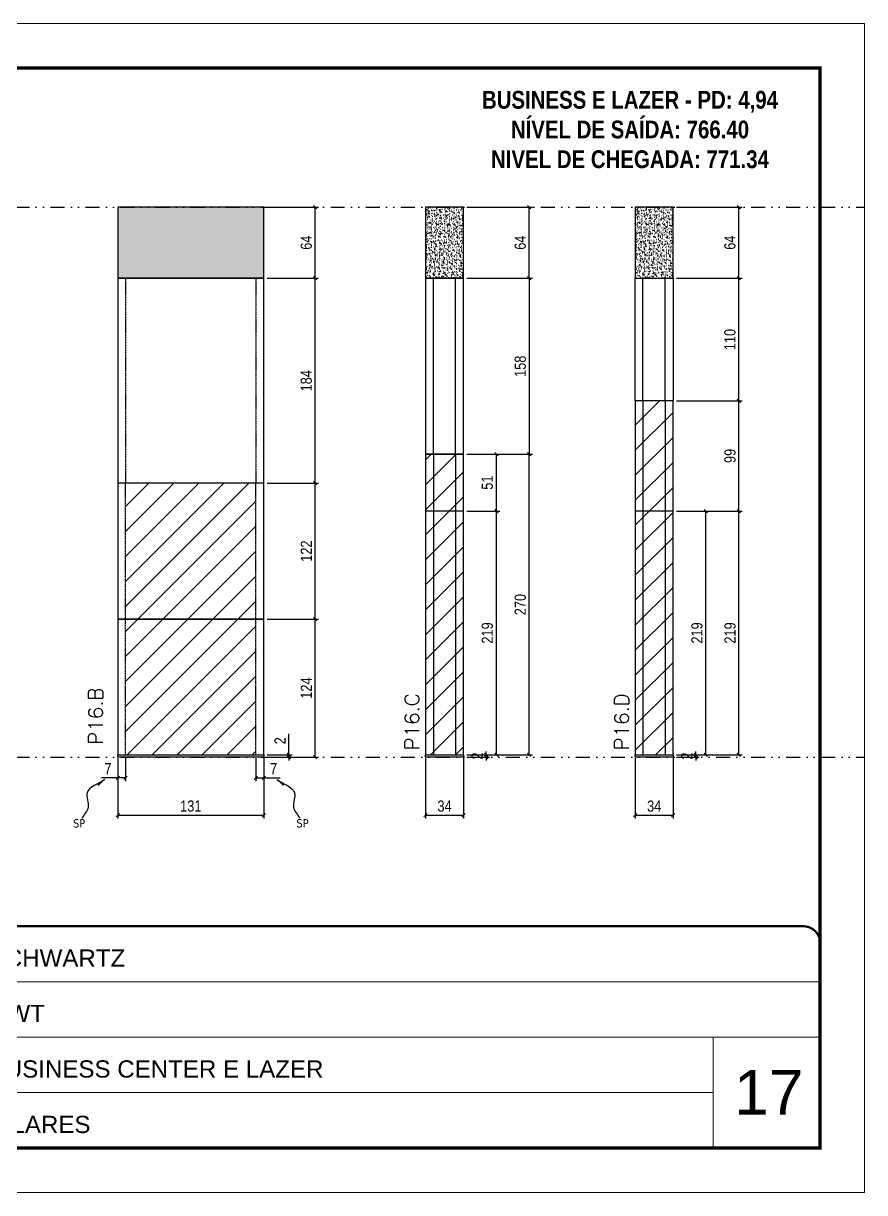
# Model space of a CAD drawing. Extents: x 13379 to 23315, y 867 to 16997.
# Drawn here: x 15116 to 15871, y 11204 to 12254 of the extents above; entities that cross this region are included whole.
import ezdxf

# ---------------------------------------------------------------- set-up
doc = ezdxf.new("R2010")
doc.units = 0
for name, pattern in [('CONTINUO', [0]), ('DASHED', [0.75, 0.5, -0.25]), ('DIVIDE2', [0.625, 0.25, -0.125, 0, -0.125, 0, -0.125]), ('HIDDEN', [0.375, 0.25, -0.125])]:
    doc.linetypes.add(name, pattern=pattern)
for name, color, linetype, lineweight in [('CARIMBO', 255, 'Continuous', 9), ('Folhas', 255, 'Continuous', 9), ('Hachura', 251, 'Continuous', 9), ('SARRAFO DE PRESSAO', 251, 'DASHED', 9), ('Texto Seção', 7, 'Continuous', 15)]:
    doc.layers.add(name, color=color, linetype=linetype, lineweight=lineweight)
for name, color, linetype in [('COTA', 241, 'Continuous'), ('NOMENCLATURA', 7, 'Continuous'), ('Nível', 160, 'Continuous'), ('Painéis', 200, 'Continuous'), ('SARR_2.2x7', 40, 'Continuous'), ('Sarrafo de Pressão', 42, 'HIDDEN'), ('texto', 7, 'Continuous')]:
    doc.layers.add(name, color=color, linetype=linetype)
doc.styles.add('ARIAL', font='arial.ttf')
doc.styles.add('COTA TECNICA', font='techl___.ttf', dxfattribs={"height": 10})
doc.styles.add('COTA TECNICA-50', font='techl___.ttf', dxfattribs={"height": 10})
doc.styles.add('REGUA-120', font='ROMANS.shx', dxfattribs={"height": 15})
doc.styles.add('ROMANC', font='techb___.ttf', dxfattribs={"height": 2.5})
doc.styles.get("Standard").update_dxf_attribs({"font": 'arial.ttf'})
doc.styles.add('Tecnologia', font='')
doc.styles.get('Tecnologia').set_extended_font_data('Forgotten Futurist')
doc.dimstyles.new('COTA PAINEL-50', dxfattribs={"dimtxt": 10, "dimasz": 3, "dimexe": 3, "dimexo": 3, "dimgap": 3, "dimtad": 1, "dimdec": 1, "dimzin": 12, "dimdsep": 46, "dimtxsty": 'COTA TECNICA-50', "dimblk1": 'OBLIQUE', "dimblk2": 'OBLIQUE', "dimsah": 1, "dimcen": 0.9, "dimclrd": 4, "dimclre": 4, "dimclrt": 240, "dimadec": 1, "dimazin": 3, "dimtfac": 1, "dimtdec": 1, "dimtmove": 0, "dimatfit": 3, "dimfxl": 1, "dimtolj": 1, "dimtzin": 12, "dimarcsym": 0})
doc.dimstyles.new('PAINEL', dxfattribs={"dimtxt": 10, "dimasz": 3, "dimexe": 3, "dimexo": 3, "dimgap": 3, "dimtad": 1, "dimdec": 1, "dimzin": 12, "dimdsep": 46, "dimtxsty": 'COTA TECNICA', "dimblk1": 'OBLIQUE', "dimblk2": 'OBLIQUE', "dimsah": 1, "dimcen": 0.9, "dimclrd": 4, "dimclre": 4, "dimclrt": 240, "dimadec": 1, "dimazin": 3, "dimtfac": 1, "dimtdec": 1, "dimtmove": 0, "dimatfit": 3, "dimfxl": 1, "dimtolj": 1, "dimtzin": 12, "dimarcsym": 0})
doc.dimstyles.get("Standard").update_dxf_attribs({"dimtxt": 0.18, "dimasz": 0.18, "dimexe": 0.18, "dimexo": 0.0625, "dimgap": 0.09, "dimtad": 0, "dimtih": 1, "dimtoh": 1, "dimdec": 4, "dimzin": 0, "dimdsep": 46, "dimtxsty": 'Standard', "dimcen": 0.09, "dimadec": 0, "dimazin": 0, "dimtfac": 1, "dimtdec": 4, "dimtofl": 0, "dimtmove": 0, "dimatfit": 3, "dimfxl": 1, "dimtolj": 1, "dimtzin": 0, "dimarcsym": 0})

# ---------------------------------------------------------------- blocks, each defined once
blk = doc.blocks.new('9999999999')
at = {"color": 30, "linetype": 'CONTINUO'}
for p, q in [((98564.6, 34230.2), (98564.6, 34429.4)), ((98564.6, 34379.6), (99584, 34379.6)), ((98564.6, 34329.8), (99488, 34329.8)), ((99584, 34329.8), (99488, 34329.8)), ((99488, 34329.8), (99488, 34230.2)), ((98564.6, 34280), (99488, 34280))]:
    blk.add_line(p, q, dxfattribs=at)
at = {"color": 30, "linetype": 'CONTINUO', "const_width": 2}
blk.add_lwpolyline([(99584, 34230.2), (99584, 34414.4, 0.414214), (99569, 34429.4), (98229, 34429.4, 0.414214), (98214, 34414.4), (98214, 34245.2, 0.414214), (98229, 34230.2), (99584, 34230.2)], format="xyb", dxfattribs=at)
at = {"layer": 'Folhas'}
blk.add_lwpolyline([(98139, 34190.2), (99624, 34190.2), (99624, 35240.2), (98139, 35240.2)], close=True, dxfattribs=at)
at = {"layer": 'Folhas', "color": 30, "const_width": 3}
blk.add_lwpolyline([(98214, 34230.2), (99584, 34230.2), (99584, 35200.2), (98214, 35200.2)], close=True, dxfattribs=at)
at = {"color": 7, "linetype": 'Continuous', "ltscale": 5, "style": 'ARIAL'}
for s, height, p in [('SCHWARTZ', 15.48, (98837.7, 34393.1)), ('GWT', 15.48, (98837.7, 34343.3)), ('BUSINESS CENTER E LAZER', 15.483, (98837.7, 34293.5)), ('NOVA SISTEMAS CONSTRUTIVOS', 11.059, (98263.2, 34267.2)), ('PILARES', 15.48, (98837.7, 34243.7))]:
    blk.add_text(s, height=height, dxfattribs=at).set_placement(p)
at = {"layer": 'Folhas', "color": 7, "style": 'Tecnologia', "width": 1.5}
for s, p in [('CLIENTE:', (98573.7, 34397.2)), ('OBRA:', (98573.7, 34347.3)), ('PAVIMENTO:', (98573.7, 34297.5)), ('PROJETO:', (98573.7, 34247.7))]:
    blk.add_text(s, height=14, dxfattribs=at).set_placement(p)
blk = doc.blocks.new('_Oblique')
at = {"color": 0, "linetype": 'ByBlock', "lineweight": -2}
blk.add_line((-0.5, -0.5), (0.5, 0.5), dxfattribs=at)
blk = doc.blocks.new('*D509')
at = {"layer": 'COTA', "color": 4, "lineweight": -2, "transparency": 16777216}
for p, q in [((15513.9, 12089.3), (15573, 12089.3)), ((15570, 12025.3), (15570, 12089.3)), ((15513.9, 12025.3), (15573, 12025.3))]:
    blk.add_line(p, q, dxfattribs=at)
at = {"layer": 'Defpoints', "color": 0, "transparency": 16777216}
for p in [(15510.9, 12089.3), (15570, 12089.3), (15510.9, 12025.3)]:
    blk.add_point(p, dxfattribs=at)
at = {"layer": 'COTA', "color": 4, "lineweight": -2, "transparency": 16777216, "xscale": 3, "yscale": 3, "zscale": 3}
for p, rotation in [((15570, 12089.3), 90), ((15570, 12025.3), 270)]:
    blk.add_blockref('_Oblique', p, dxfattribs=dict(at, rotation=rotation))
at = {"layer": 'COTA', "color": 240, "transparency": 16777216, "insert": (15561.9, 12057.3), "char_height": 10, "attachment_point": 5, "rotation": 90, "style": 'COTA TECNICA'}
blk.add_mtext('\\A1;64', dxfattribs=at)
blk = doc.blocks.new('*D510')
at = {"layer": 'COTA', "color": 4, "lineweight": -2, "transparency": 16777216}
for p, q in [((15476.9, 11594.3), (15476.9, 11540.1)), ((15510.9, 11594.3), (15510.9, 11540.1)), ((15476.9, 11543.1), (15510.9, 11543.1))]:
    blk.add_line(p, q, dxfattribs=at)
at = {"layer": 'Defpoints', "color": 0, "transparency": 16777216}
for p in [(15476.9, 11597.3), (15510.9, 11597.3), (15510.9, 11543.1)]:
    blk.add_point(p, dxfattribs=at)
at = {"layer": 'COTA', "color": 4, "lineweight": -2, "transparency": 16777216, "xscale": 3, "yscale": 3, "zscale": 3, "rotation": 180}
blk.add_blockref('_Oblique', (15476.9, 11543.1), dxfattribs=at)
at = {"layer": 'COTA', "color": 4, "lineweight": -2, "transparency": 16777216, "xscale": 3, "yscale": 3, "zscale": 3}
blk.add_blockref('_Oblique', (15510.9, 11543.1), dxfattribs=at)
at = {"layer": 'COTA', "color": 240, "transparency": 16777216, "insert": (15493.9, 11551.3), "char_height": 10, "attachment_point": 5, "style": 'COTA TECNICA'}
blk.add_mtext('\\A1;34', dxfattribs=at)
blk = doc.blocks.new('*D511')
at = {"layer": 'COTA', "color": 4, "lineweight": -2, "transparency": 16777216}
for p, q in [((15513.9, 11816.3), (15543.4, 11816.3)), ((15540.4, 11597.3), (15540.4, 11816.3)), ((15513.9, 11597.3), (15543.4, 11597.3))]:
    blk.add_line(p, q, dxfattribs=at)
at = {"layer": 'Defpoints', "color": 0, "transparency": 16777216}
for p in [(15510.9, 11816.3), (15540.4, 11816.3), (15510.9, 11597.3)]:
    blk.add_point(p, dxfattribs=at)
at = {"layer": 'COTA', "color": 4, "lineweight": -2, "transparency": 16777216, "xscale": 3, "yscale": 3, "zscale": 3}
for p, rotation in [((15540.4, 11816.3), 90), ((15540.4, 11597.3), 270)]:
    blk.add_blockref('_Oblique', p, dxfattribs=dict(at, rotation=rotation))
at = {"layer": 'COTA', "color": 240, "transparency": 16777216, "insert": (15532.3, 11706.8), "char_height": 10, "attachment_point": 5, "rotation": 90, "style": 'COTA TECNICA'}
blk.add_mtext('\\A1;219', dxfattribs=at)
blk = doc.blocks.new('*D512')
at = {"layer": 'COTA', "color": 4, "lineweight": -2, "transparency": 16777216}
for p, q in [((15513.9, 11867.3), (15543.4, 11867.3)), ((15540.4, 11816.3), (15540.4, 11867.3)), ((15513.9, 11816.3), (15543.4, 11816.3))]:
    blk.add_line(p, q, dxfattribs=at)
at = {"layer": 'Defpoints', "color": 0, "transparency": 16777216}
for p in [(15510.9, 11867.3), (15540.4, 11867.3), (15510.9, 11816.3)]:
    blk.add_point(p, dxfattribs=at)
at = {"layer": 'COTA', "color": 4, "lineweight": -2, "transparency": 16777216, "xscale": 3, "yscale": 3, "zscale": 3}
for p, rotation in [((15540.4, 11867.3), 90), ((15540.4, 11816.3), 270)]:
    blk.add_blockref('_Oblique', p, dxfattribs=dict(at, rotation=rotation))
at = {"layer": 'COTA', "color": 240, "transparency": 16777216, "insert": (15532.3, 11841.8), "char_height": 10, "attachment_point": 5, "rotation": 90, "style": 'COTA TECNICA'}
blk.add_mtext('\\A1;51', dxfattribs=at)
blk = doc.blocks.new('*D513')
at = {"layer": 'COTA', "color": 4, "lineweight": -2, "transparency": 16777216}
for p, q in [((15513.9, 11867.3), (15573, 11867.3)), ((15570, 11597.3), (15570, 11867.3)), ((15513.9, 11597.3), (15573, 11597.3))]:
    blk.add_line(p, q, dxfattribs=at)
at = {"layer": 'Defpoints', "color": 0, "transparency": 16777216}
for p in [(15510.9, 11867.3), (15570, 11867.3), (15510.9, 11597.3)]:
    blk.add_point(p, dxfattribs=at)
at = {"layer": 'COTA', "color": 4, "lineweight": -2, "transparency": 16777216, "xscale": 3, "yscale": 3, "zscale": 3}
for p, rotation in [((15570, 11867.3), 90), ((15570, 11597.3), 270)]:
    blk.add_blockref('_Oblique', p, dxfattribs=dict(at, rotation=rotation))
at = {"layer": 'COTA', "color": 240, "transparency": 16777216, "insert": (15561.9, 11732.3), "char_height": 10, "attachment_point": 5, "rotation": 90, "style": 'COTA TECNICA'}
blk.add_mtext('\\A1;270', dxfattribs=at)
blk = doc.blocks.new('*D514')
at = {"layer": 'COTA', "color": 4, "lineweight": -2, "transparency": 16777216}
for p, q in [((15513.9, 11597.3), (15534.2, 11597.3)), ((15513.9, 11595.3), (15534.2, 11595.3)), ((15531.2, 11597.3), (15531.2, 11600.3)), ((15531.2, 11595.3), (15531.2, 11597.3)), ((15531.2, 11595.3), (15531.2, 11592.3))]:
    blk.add_line(p, q, dxfattribs=at)
at = {"layer": 'Defpoints', "color": 0, "transparency": 16777216}
for p in [(15510.9, 11597.3), (15510.9, 11595.3), (15531.2, 11597.3)]:
    blk.add_point(p, dxfattribs=at)
at = {"layer": 'COTA', "color": 4, "lineweight": -2, "transparency": 16777216, "xscale": 3, "yscale": 3, "zscale": 3}
for p, rotation in [((15531.2, 11597.3), 270), ((15531.2, 11595.3), 90)]:
    blk.add_blockref('_Oblique', p, dxfattribs=dict(at, rotation=rotation))
at = {"layer": 'COTA', "color": 240, "transparency": 16777216, "insert": (15523.2, 11596.3), "char_height": 10, "attachment_point": 5, "rotation": 90, "style": 'COTA TECNICA-50'}
blk.add_mtext('\\A1;2', dxfattribs=at)
blk = doc.blocks.new('*D515')
at = {"layer": 'COTA', "color": 4, "lineweight": -2, "transparency": 16777216}
for p, q in [((15200.6, 11594.3), (15200.6, 11540.1)), ((15331.6, 11594.3), (15331.6, 11540.1)), ((15200.6, 11543.1), (15331.6, 11543.1))]:
    blk.add_line(p, q, dxfattribs=at)
at = {"layer": 'Defpoints', "color": 0, "transparency": 16777216}
for p in [(15200.6, 11597.3), (15331.6, 11597.3), (15331.6, 11543.1)]:
    blk.add_point(p, dxfattribs=at)
at = {"layer": 'COTA', "color": 4, "lineweight": -2, "transparency": 16777216, "xscale": 3, "yscale": 3, "zscale": 3, "rotation": 180}
blk.add_blockref('_Oblique', (15200.6, 11543.1), dxfattribs=at)
at = {"layer": 'COTA', "color": 4, "lineweight": -2, "transparency": 16777216, "xscale": 3, "yscale": 3, "zscale": 3}
blk.add_blockref('_Oblique', (15331.6, 11543.1), dxfattribs=at)
at = {"layer": 'COTA', "color": 240, "transparency": 16777216, "insert": (15266.1, 11551.3), "char_height": 10, "attachment_point": 5, "style": 'COTA TECNICA'}
blk.add_mtext('\\A1;131', dxfattribs=at)
blk = doc.blocks.new('*D516')
at = {"layer": 'COTA', "color": 4, "lineweight": -2, "transparency": 16777216}
for p, q in [((15334.6, 11719.3), (15380.9, 11719.3)), ((15377.9, 11595.3), (15377.9, 11719.3)), ((15334.6, 11595.3), (15380.9, 11595.3))]:
    blk.add_line(p, q, dxfattribs=at)
at = {"layer": 'Defpoints', "color": 0, "transparency": 16777216}
for p in [(15331.6, 11719.3), (15377.9, 11719.3), (15331.6, 11595.3)]:
    blk.add_point(p, dxfattribs=at)
at = {"layer": 'COTA', "color": 4, "lineweight": -2, "transparency": 16777216, "xscale": 3, "yscale": 3, "zscale": 3}
for p, rotation in [((15377.9, 11719.3), 90), ((15377.9, 11595.3), 270)]:
    blk.add_blockref('_Oblique', p, dxfattribs=dict(at, rotation=rotation))
at = {"layer": 'COTA', "color": 240, "transparency": 16777216, "insert": (15369.8, 11657.3), "char_height": 10, "attachment_point": 5, "rotation": 90, "style": 'COTA TECNICA-50'}
blk.add_mtext('\\A1;124', dxfattribs=at)
blk = doc.blocks.new('*D517')
at = {"layer": 'COTA', "color": 4, "lineweight": -2, "transparency": 16777216}
for p, q in [((15354.2, 11597.3), (15354.2, 11616.1)), ((15334.6, 11597.3), (15357.2, 11597.3)), ((15334.6, 11595.3), (15357.2, 11595.3)), ((15354.2, 11595.3), (15354.2, 11597.3)), ((15354.2, 11595.3), (15354.2, 11592.3))]:
    blk.add_line(p, q, dxfattribs=at)
at = {"layer": 'Defpoints', "color": 0, "transparency": 16777216}
for p in [(15331.6, 11597.3), (15331.6, 11595.3), (15354.2, 11595.3)]:
    blk.add_point(p, dxfattribs=at)
at = {"layer": 'COTA', "color": 4, "lineweight": -2, "transparency": 16777216, "xscale": 3, "yscale": 3, "zscale": 3}
for p, rotation in [((15354.2, 11597.3), 270), ((15354.2, 11595.3), 90)]:
    blk.add_blockref('_Oblique', p, dxfattribs=dict(at, rotation=rotation))
at = {"layer": 'COTA', "color": 240, "transparency": 16777216, "insert": (15346.2, 11610), "char_height": 10, "attachment_point": 5, "rotation": 90, "style": 'COTA TECNICA-50'}
blk.add_mtext('\\A1;2', dxfattribs=at)
blk = doc.blocks.new('*D518')
at = {"layer": 'COTA', "color": 4, "lineweight": -2, "transparency": 16777216}
for p, q in [((15200.6, 11592.3), (15200.6, 11573.8)), ((15207.6, 11594.3), (15207.6, 11573.8)), ((15200.6, 11576.8), (15185.9, 11576.8)), ((15207.6, 11576.8), (15200.6, 11576.8))]:
    blk.add_line(p, q, dxfattribs=at)
at = {"layer": 'Defpoints', "color": 0, "transparency": 16777216}
for p in [(15200.6, 11595.3), (15207.6, 11597.3), (15200.6, 11576.8)]:
    blk.add_point(p, dxfattribs=at)
at = {"layer": 'COTA', "color": 4, "lineweight": -2, "transparency": 16777216, "xscale": 3, "yscale": 3, "zscale": 3, "rotation": 180}
blk.add_blockref('_Oblique', (15200.6, 11576.8), dxfattribs=at)
at = {"layer": 'COTA', "color": 4, "lineweight": -2, "transparency": 16777216, "xscale": 3, "yscale": 3, "zscale": 3}
blk.add_blockref('_Oblique', (15207.6, 11576.8), dxfattribs=at)
at = {"layer": 'COTA', "color": 240, "transparency": 16777216, "insert": (15191.8, 11584.9), "char_height": 10, "attachment_point": 5, "style": 'COTA TECNICA-50'}
blk.add_mtext('\\A1;7', dxfattribs=at)
blk = doc.blocks.new('*D519')
at = {"layer": 'COTA', "color": 4, "lineweight": -2, "transparency": 16777216}
for p, q in [((15324.6, 11594.3), (15324.6, 11573.8)), ((15331.6, 11592.3), (15331.6, 11573.8)), ((15324.6, 11576.8), (15331.6, 11576.8)), ((15331.6, 11576.8), (15346.4, 11576.8))]:
    blk.add_line(p, q, dxfattribs=at)
at = {"layer": 'Defpoints', "color": 0, "transparency": 16777216}
for p in [(15324.6, 11597.3), (15331.6, 11595.3), (15331.6, 11576.8)]:
    blk.add_point(p, dxfattribs=at)
at = {"layer": 'COTA', "color": 4, "lineweight": -2, "transparency": 16777216, "xscale": 3, "yscale": 3, "zscale": 3, "rotation": 180}
blk.add_blockref('_Oblique', (15324.6, 11576.8), dxfattribs=at)
at = {"layer": 'COTA', "color": 4, "lineweight": -2, "transparency": 16777216, "xscale": 3, "yscale": 3, "zscale": 3}
blk.add_blockref('_Oblique', (15331.6, 11576.8), dxfattribs=at)
at = {"layer": 'COTA', "color": 240, "transparency": 16777216, "insert": (15340.5, 11584.9), "char_height": 10, "attachment_point": 5, "style": 'COTA TECNICA-50'}
blk.add_mtext('\\A1;7', dxfattribs=at)
blk = doc.blocks.new('*D522')
at = {"layer": 'COTA', "color": 4, "linetype": 'ByBlock', "lineweight": -2, "transparency": 16777216}
for p, q in [((15334.6, 11841.3), (15380.9, 11841.3)), ((15377.9, 11719.3), (15377.9, 11841.3)), ((15334.6, 11719.3), (15380.9, 11719.3))]:
    blk.add_line(p, q, dxfattribs=at)
at = {"layer": 'Defpoints', "color": 0, "linetype": 'ByBlock', "transparency": 16777216}
for p in [(15331.6, 11841.3), (15377.9, 11841.3), (15331.6, 11719.3)]:
    blk.add_point(p, dxfattribs=at)
at = {"layer": 'COTA', "color": 4, "linetype": 'ByBlock', "lineweight": -2, "transparency": 16777216, "xscale": 3, "yscale": 3, "zscale": 3}
for p, rotation in [((15377.9, 11841.3), 90), ((15377.9, 11719.3), 270)]:
    blk.add_blockref('_Oblique', p, dxfattribs=dict(at, rotation=rotation))
at = {"layer": 'COTA', "color": 240, "linetype": 'ByBlock', "transparency": 16777216, "insert": (15369.8, 11780.3), "char_height": 10, "attachment_point": 5, "rotation": 90, "style": 'COTA TECNICA'}
blk.add_mtext('\\A1;122', dxfattribs=at)
blk = doc.blocks.new('*D489')
at = {"layer": 'COTA', "color": 4, "lineweight": -2, "transparency": 16777216}
for p, q in [((15665.1, 11594.3), (15665.1, 11540.1)), ((15699.1, 11594.3), (15699.1, 11540.1)), ((15665.1, 11543.1), (15699.1, 11543.1))]:
    blk.add_line(p, q, dxfattribs=at)
at = {"layer": 'Defpoints', "color": 0, "transparency": 16777216}
for p in [(15665.1, 11597.3), (15699.1, 11597.3), (15699.1, 11543.1)]:
    blk.add_point(p, dxfattribs=at)
at = {"layer": 'COTA', "color": 4, "lineweight": -2, "transparency": 16777216, "xscale": 3, "yscale": 3, "zscale": 3, "rotation": 180}
blk.add_blockref('_Oblique', (15665.1, 11543.1), dxfattribs=at)
at = {"layer": 'COTA', "color": 4, "lineweight": -2, "transparency": 16777216, "xscale": 3, "yscale": 3, "zscale": 3}
blk.add_blockref('_Oblique', (15699.1, 11543.1), dxfattribs=at)
at = {"layer": 'COTA', "color": 240, "transparency": 16777216, "insert": (15682.1, 11551.3), "char_height": 10, "attachment_point": 5, "style": 'COTA TECNICA'}
blk.add_mtext('\\A1;34', dxfattribs=at)
blk = doc.blocks.new('*D490')
at = {"layer": 'COTA', "color": 4, "lineweight": -2, "transparency": 16777216}
for p, q in [((15702.1, 11816.3), (15731.6, 11816.3)), ((15728.6, 11597.3), (15728.6, 11816.3)), ((15702.1, 11597.3), (15731.6, 11597.3))]:
    blk.add_line(p, q, dxfattribs=at)
at = {"layer": 'Defpoints', "color": 0, "transparency": 16777216}
for p in [(15699.1, 11816.3), (15728.6, 11816.3), (15699.1, 11597.3)]:
    blk.add_point(p, dxfattribs=at)
at = {"layer": 'COTA', "color": 4, "lineweight": -2, "transparency": 16777216, "xscale": 3, "yscale": 3, "zscale": 3}
for p, rotation in [((15728.6, 11816.3), 90), ((15728.6, 11597.3), 270)]:
    blk.add_blockref('_Oblique', p, dxfattribs=dict(at, rotation=rotation))
at = {"layer": 'COTA', "color": 240, "transparency": 16777216, "insert": (15720.5, 11706.8), "char_height": 10, "attachment_point": 5, "rotation": 90, "style": 'COTA TECNICA'}
blk.add_mtext('\\A1;219', dxfattribs=at)
blk = doc.blocks.new('*D491')
at = {"layer": 'COTA', "color": 4, "lineweight": -2, "transparency": 16777216}
for p, q in [((15702.1, 11816.3), (15761.2, 11816.3)), ((15758.2, 11597.3), (15758.2, 11816.3)), ((15702.1, 11597.3), (15761.2, 11597.3))]:
    blk.add_line(p, q, dxfattribs=at)
at = {"layer": 'Defpoints', "color": 0, "transparency": 16777216}
for p in [(15699.1, 11816.3), (15758.2, 11816.3), (15699.1, 11597.3)]:
    blk.add_point(p, dxfattribs=at)
at = {"layer": 'COTA', "color": 4, "lineweight": -2, "transparency": 16777216, "xscale": 3, "yscale": 3, "zscale": 3}
for p, rotation in [((15758.2, 11816.3), 90), ((15758.2, 11597.3), 270)]:
    blk.add_blockref('_Oblique', p, dxfattribs=dict(at, rotation=rotation))
at = {"layer": 'COTA', "color": 240, "transparency": 16777216, "insert": (15750.2, 11706.8), "char_height": 10, "attachment_point": 5, "rotation": 90, "style": 'COTA TECNICA'}
blk.add_mtext('\\A1;219', dxfattribs=at)
blk = doc.blocks.new('*D492')
at = {"layer": 'COTA', "color": 4, "lineweight": -2, "transparency": 16777216}
for p, q in [((15702.1, 11597.3), (15722.4, 11597.3)), ((15702.1, 11595.3), (15722.4, 11595.3)), ((15719.4, 11597.3), (15719.4, 11600.3)), ((15719.4, 11595.3), (15719.4, 11597.3)), ((15719.4, 11595.3), (15719.4, 11592.3))]:
    blk.add_line(p, q, dxfattribs=at)
at = {"layer": 'Defpoints', "color": 0, "transparency": 16777216}
for p in [(15699.1, 11597.3), (15699.1, 11595.3), (15719.4, 11597.3)]:
    blk.add_point(p, dxfattribs=at)
at = {"layer": 'COTA', "color": 4, "lineweight": -2, "transparency": 16777216, "xscale": 3, "yscale": 3, "zscale": 3}
for p, rotation in [((15719.4, 11597.3), 270), ((15719.4, 11595.3), 90)]:
    blk.add_blockref('_Oblique', p, dxfattribs=dict(at, rotation=rotation))
at = {"layer": 'COTA', "color": 240, "transparency": 16777216, "insert": (15711.4, 11596.3), "char_height": 10, "attachment_point": 5, "rotation": 90, "style": 'COTA TECNICA-50'}
blk.add_mtext('\\A1;2', dxfattribs=at)
blk = doc.blocks.new('*D520')
at = {"layer": 'COTA', "color": 4, "linetype": 'ByBlock', "lineweight": -2, "transparency": 16777216}
for p, q in [((15702.1, 11915.3), (15761.2, 11915.3)), ((15758.2, 11816.3), (15758.2, 11915.3)), ((15702.1, 11816.3), (15761.2, 11816.3))]:
    blk.add_line(p, q, dxfattribs=at)
at = {"layer": 'Defpoints', "color": 0, "linetype": 'ByBlock', "transparency": 16777216}
for p in [(15699.1, 11915.3), (15758.2, 11915.3), (15699.1, 11816.3)]:
    blk.add_point(p, dxfattribs=at)
at = {"layer": 'COTA', "color": 4, "linetype": 'ByBlock', "lineweight": -2, "transparency": 16777216, "xscale": 3, "yscale": 3, "zscale": 3}
for p, rotation in [((15758.2, 11915.3), 90), ((15758.2, 11816.3), 270)]:
    blk.add_blockref('_Oblique', p, dxfattribs=dict(at, rotation=rotation))
at = {"layer": 'COTA', "color": 240, "linetype": 'ByBlock', "transparency": 16777216, "insert": (15750.2, 11865.8), "char_height": 10, "attachment_point": 5, "rotation": 90, "style": 'COTA TECNICA'}
blk.add_mtext('\\A1;99', dxfattribs=at)
blk = doc.blocks.new('*D525')
at = {"layer": 'COTA', "color": 4, "lineweight": -2, "transparency": 16777216}
for p, q in [((15334.6, 12025.3), (15380.9, 12025.3)), ((15377.9, 11841.3), (15377.9, 12025.3)), ((15334.6, 11841.3), (15380.9, 11841.3))]:
    blk.add_line(p, q, dxfattribs=at)
at = {"layer": 'Defpoints', "color": 0, "transparency": 16777216}
for p in [(15331.6, 12025.3), (15377.9, 12025.3), (15331.6, 11841.3)]:
    blk.add_point(p, dxfattribs=at)
at = {"layer": 'COTA', "color": 4, "lineweight": -2, "transparency": 16777216, "xscale": 3, "yscale": 3, "zscale": 3}
for p, rotation in [((15377.9, 12025.3), 90), ((15377.9, 11841.3), 270)]:
    blk.add_blockref('_Oblique', p, dxfattribs=dict(at, rotation=rotation))
at = {"layer": 'COTA', "color": 240, "transparency": 16777216, "insert": (15369.8, 11933.3), "char_height": 10, "attachment_point": 5, "rotation": 90, "style": 'COTA TECNICA'}
blk.add_mtext('\\A1;184', dxfattribs=at)
blk = doc.blocks.new('*D526')
at = {"layer": 'COTA', "color": 4, "lineweight": -2, "transparency": 16777216}
for p, q in [((15334.6, 12089.3), (15380.9, 12089.3)), ((15377.9, 12025.3), (15377.9, 12089.3)), ((15334.6, 12025.3), (15380.9, 12025.3))]:
    blk.add_line(p, q, dxfattribs=at)
at = {"layer": 'Defpoints', "color": 0, "transparency": 16777216}
for p in [(15331.6, 12089.3), (15377.9, 12089.3), (15331.6, 12025.3)]:
    blk.add_point(p, dxfattribs=at)
at = {"layer": 'COTA', "color": 4, "lineweight": -2, "transparency": 16777216, "xscale": 3, "yscale": 3, "zscale": 3}
for p, rotation in [((15377.9, 12089.3), 90), ((15377.9, 12025.3), 270)]:
    blk.add_blockref('_Oblique', p, dxfattribs=dict(at, rotation=rotation))
at = {"layer": 'COTA', "color": 240, "transparency": 16777216, "insert": (15369.8, 12057.3), "char_height": 10, "attachment_point": 5, "rotation": 90, "style": 'COTA TECNICA'}
blk.add_mtext('\\A1;64', dxfattribs=at)
blk = doc.blocks.new('*D527')
at = {"layer": 'COTA', "color": 4, "lineweight": -2, "transparency": 16777216}
for p, q in [((15513.9, 12025.3), (15573, 12025.3)), ((15570, 12025.3), (15570, 11867.3)), ((15513.9, 11867.3), (15573, 11867.3))]:
    blk.add_line(p, q, dxfattribs=at)
at = {"layer": 'Defpoints', "color": 0, "transparency": 16777216}
for p in [(15510.9, 12025.3), (15510.9, 11867.3), (15570, 11867.3)]:
    blk.add_point(p, dxfattribs=at)
at = {"layer": 'COTA', "color": 4, "lineweight": -2, "transparency": 16777216, "xscale": 3, "yscale": 3, "zscale": 3}
for p, rotation in [((15570, 12025.3), 90), ((15570, 11867.3), 270)]:
    blk.add_blockref('_Oblique', p, dxfattribs=dict(at, rotation=rotation))
at = {"layer": 'COTA', "color": 240, "transparency": 16777216, "insert": (15561.9, 11946.3), "char_height": 10, "attachment_point": 5, "rotation": 90, "style": 'COTA TECNICA'}
blk.add_mtext('\\A1;158', dxfattribs=at)
blk = doc.blocks.new('*D528')
at = {"layer": 'COTA', "color": 4, "lineweight": -2, "transparency": 16777216}
for p, q in [((15702.1, 12089.3), (15761.2, 12089.3)), ((15758.2, 12025.3), (15758.2, 12089.3)), ((15702.1, 12025.3), (15761.2, 12025.3))]:
    blk.add_line(p, q, dxfattribs=at)
at = {"layer": 'Defpoints', "color": 0, "transparency": 16777216}
for p in [(15699.1, 12089.3), (15758.2, 12089.3), (15699.1, 12025.3)]:
    blk.add_point(p, dxfattribs=at)
at = {"layer": 'COTA', "color": 4, "lineweight": -2, "transparency": 16777216, "xscale": 3, "yscale": 3, "zscale": 3}
for p, rotation in [((15758.2, 12089.3), 90), ((15758.2, 12025.3), 270)]:
    blk.add_blockref('_Oblique', p, dxfattribs=dict(at, rotation=rotation))
at = {"layer": 'COTA', "color": 240, "transparency": 16777216, "insert": (15750.1, 12057.3), "char_height": 10, "attachment_point": 5, "rotation": 90, "style": 'COTA TECNICA'}
blk.add_mtext('\\A1;64', dxfattribs=at)
blk = doc.blocks.new('*D529')
at = {"layer": 'COTA', "color": 4, "lineweight": -2, "transparency": 16777216}
for p, q in [((15702.1, 12025.3), (15761.2, 12025.3)), ((15758.2, 11915.3), (15758.2, 12025.3)), ((15702.1, 11915.3), (15761.2, 11915.3))]:
    blk.add_line(p, q, dxfattribs=at)
at = {"layer": 'Defpoints', "color": 0, "transparency": 16777216}
for p in [(15699.1, 12025.3), (15758.2, 12025.3), (15699.1, 11915.3)]:
    blk.add_point(p, dxfattribs=at)
at = {"layer": 'COTA', "color": 4, "lineweight": -2, "transparency": 16777216, "xscale": 3, "yscale": 3, "zscale": 3}
for p, rotation in [((15758.2, 12025.3), 90), ((15758.2, 11915.3), 270)]:
    blk.add_blockref('_Oblique', p, dxfattribs=dict(at, rotation=rotation))
at = {"layer": 'COTA', "color": 240, "transparency": 16777216, "insert": (15750.1, 11970.3), "char_height": 10, "attachment_point": 5, "rotation": 90, "style": 'COTA TECNICA'}
blk.add_mtext('\\A1;110', dxfattribs=at)

msp = doc.modelspace()

# ---------------------------------------------------------------- hatches: boundary and pattern name
at = {"layer": 'COTA'}
h = msp.add_hatch(dxfattribs=at)
h.set_pattern_fill('AR-CONC', color=256, scale=0.03)
h.set_pattern_definition([(50, (298.549, 0), (5.4655401, -0.4781726), [0.5715, -6.2865]), (355, (298.549, 0), (-1.0573026, 5.7317054), [0.4572, -5.0292175]), (100.451445, (299.0043, -0.04), (4.4082374, 5.2535326), [0.4857003, -5.3427073]), (46.1842, (298.549, 1.524), (8.1323712, -1.2612698), [0.85725, -9.42975]), (96.635558, (299.2266, 1.419), (7.122124, 7.4227837), [0.7285507, -8.0140682]), (351.18415, (298.549, 1.524), (7.122124, 7.4227837), [0.685799, -7.543792]), (21, (299.311, 1.143), (4.5484317, -3.0679559), [0.5715, -6.2865]), (326, (299.311, 1.143), (1.8540609, 5.525639), [0.4572, -5.0292]), (71.451445, (299.69, 0.8873), (6.4024926, 2.457683), [0.4857003, -5.3426981]), (37.5, (298.5489, 0), (0.0926581, 2.53665117), [0, -4.96824, 0, -5.1054, 0, -5.04825]), (7.5, (298.5489, 0), (2.00458988, 3.00541724), [0, -2.91084, 0, -4.85394, 0, -1.92405]), (327.5, (296.8496, 0), (4.06771786, -0.17186232), [0, -1.905, 0, -5.9436, 0, -7.8867]), (317.5, (296.0876, 0), (4.44387544, 0.7627947), [0, -2.4765, 0, -3.94716, 0, -5.6007])])
h.paths.add_polyline_path([(15331.64, 12089.3), (15200.64, 12089.3), (15200.64, 12025.3), (15331.64, 12025.3)])
at = {"layer": 'COTA', "linetype": 'ByBlock'}
h = msp.add_hatch(dxfattribs=at)
h.set_pattern_fill('AR-CONC', color=256, scale=0.03)
h.set_pattern_definition([(50, (-119403.5006, -19382.2606), (5.46554007, -0.47817257), [0.5715, -6.2865]), (355, (-119403.5006, -19382.2606), (-1.05730264, 5.73170536), [0.4572, -5.02921753]), (100.4514447, (-119403.045, -19382.3004), (4.40823741, 5.25353256), [0.48570026, -5.34270734]), (46.1842, (-119403.5006, -19380.7366), (8.13237123, -1.26126984), [0.85725, -9.42975]), (96.6355576, (-119402.823, -19380.842), (7.122124, 7.42278374), [0.7285507, -8.01406824]), (351.184151, (-119403.501, -19380.737), (7.122124, 7.42278374), [0.685799, -7.54379196]), (21, (-119402.7386, -19381.1176), (4.54843174, -3.06795595), [0.5715, -6.2865]), (326, (-119402.7386, -19381.1176), (1.85406085, 5.52563898), [0.4572, -5.0292]), (71.451445, (-119402.3596, -19381.373), (6.40249258, 2.45768307), [0.48570026, -5.34269813]), (37.5, (-119403.5006, -19382.2606), (0.092658098, 2.536651166), [0, -4.96824, 0, -5.1054, 0, -5.04825]), (7.5, (-119403.5006, -19382.2606), (2.004589875, 3.005417245), [0, -2.91084, 0, -4.85394, 0, -1.92405]), (327.5, (-119405.1999, -19382.2606), (4.067717855, -0.17186232), [0, -1.905, 0, -5.9436, 0, -7.8867]), (317.5, (-119405.962, -19382.2606), (4.44387544, 0.76279473), [0, -2.4765, 0, -3.94716, 0, -5.6007])])
h.paths.add_polyline_path([(15510.85, 12089.3), (15476.85, 12089.3), (15476.85, 12025.3), (15510.85, 12025.3)])
h = msp.add_hatch(dxfattribs=at)
h.set_pattern_fill('AR-CONC', color=256, scale=0.03)
h.set_pattern_definition([(50, (-119215.2974, -19382.2606), (5.46554007, -0.47817257), [0.5715, -6.2865]), (355, (-119215.2974, -19382.2606), (-1.05730264, 5.73170536), [0.4572, -5.02921753]), (100.4514447, (-119214.842, -19382.3004), (4.40823741, 5.25353256), [0.48570026, -5.34270734]), (46.1842, (-119215.2974, -19380.7366), (8.13237123, -1.26126984), [0.85725, -9.42975]), (96.6355576, (-119214.62, -19380.842), (7.122124, 7.42278374), [0.7285507, -8.01406824]), (351.184151, (-119215.297, -19380.737), (7.122124, 7.42278374), [0.685799, -7.54379196]), (21, (-119214.5354, -19381.1176), (4.54843174, -3.06795595), [0.5715, -6.2865]), (326, (-119214.5354, -19381.1176), (1.85406085, 5.52563898), [0.4572, -5.0292]), (71.451445, (-119214.1563, -19381.373), (6.40249258, 2.45768307), [0.48570026, -5.34269813]), (37.5, (-119215.2974, -19382.2606), (0.092658098, 2.536651166), [0, -4.96824, 0, -5.1054, 0, -5.04825]), (7.5, (-119215.2974, -19382.2606), (2.004589875, 3.005417245), [0, -2.91084, 0, -4.85394, 0, -1.92405]), (327.5, (-119216.9966, -19382.2606), (4.067717855, -0.17186232), [0, -1.905, 0, -5.9436, 0, -7.8867]), (317.5, (-119217.7586, -19382.2606), (4.44387544, 0.76279473), [0, -2.4765, 0, -3.94716, 0, -5.6007])])
h.paths.add_polyline_path([(15699.06, 12089.3), (15665.06, 12089.3), (15665.06, 12025.3), (15699.06, 12025.3)])
at = {"layer": 'Hachura', "linetype": 'ByBlock'}
h = msp.add_hatch(dxfattribs=at)
h.set_pattern_fill('ANSI31', color=256, scale=5)
h.paths.add_polyline_path([(15692.06, 11816.3), (15672.06, 11816.3), (15672.06, 11597.3), (15692.06, 11597.3)])
h.paths.add_polyline_path([(15692.06, 11915.3), (15672.06, 11915.3), (15672.06, 11816.3), (15692.06, 11816.3)])
h.paths.add_polyline_path([(15672.06, 11915.3), (15665.06, 11915.3), (15665.06, 11816.3), (15672.06, 11816.3)])
h.paths.add_polyline_path([(15672.06, 11816.3), (15665.06, 11816.3), (15665.06, 11597.3), (15672.06, 11597.3)])
h.paths.add_polyline_path([(15699.06, 11816.3), (15692.06, 11816.3), (15692.06, 11597.3), (15699.06, 11597.3)])
h.paths.add_polyline_path([(15699.06, 11915.3), (15692.06, 11915.3), (15692.06, 11816.3), (15699.06, 11816.3)])
h = msp.add_hatch(dxfattribs=at)
h.set_pattern_fill('ANSI31', color=256, scale=5)
h.paths.add_polyline_path([(15510.85, 11816.3), (15503.85, 11816.3), (15503.85, 11597.3), (15510.85, 11597.3)])
h.paths.add_polyline_path([(15503.85, 11816.3), (15483.85, 11816.3), (15483.85, 11597.3), (15503.85, 11597.3)])
h.paths.add_polyline_path([(15483.85, 11816.3), (15476.85, 11816.3), (15476.85, 11597.3), (15483.85, 11597.3)])
h.paths.add_polyline_path([(15483.85, 11867.3), (15476.85, 11867.3), (15476.85, 11816.3), (15483.85, 11816.3)])
h.paths.add_polyline_path([(15503.85, 11867.3), (15483.85, 11867.3), (15483.85, 11816.3), (15503.85, 11816.3)])
h.paths.add_polyline_path([(15510.85, 11867.3), (15503.85, 11867.3), (15503.85, 11816.3), (15510.85, 11816.3)])
h = msp.add_hatch(dxfattribs=at)
h.set_pattern_fill('ANSI31', color=256, scale=5)
h.set_pattern_definition([(45, (-119403.5, -19540.26), (-11.2253202, 11.2253202), [])])
h.paths.add_polyline_path([(15026.09, 11719.3), (14909.09, 11719.3), (14909.09, 11597.3), (15026.09, 11597.3)])
h.paths.add_polyline_path([(15026.09, 11841.3), (14909.09, 11841.3), (14909.09, 11719.3), (15026.09, 11719.3)])
h.paths.add_polyline_path([(15324.64, 11841.3), (15207.64, 11841.3), (15207.64, 11719.3), (15324.64, 11719.3)])
h.paths.add_polyline_path([(15324.64, 11719.3), (15207.64, 11719.3), (15207.64, 11597.3), (15324.64, 11597.3)])

# ---------------------------------------------------------------- linework, layer by layer
at = {"layer": 'COTA'}
msp.add_lwpolyline([(15200.64, 12025.3), (15331.64, 12025.3), (15331.64, 12089.3), (15200.64, 12089.3)], close=True, dxfattribs=at)
at = {"layer": 'COTA', "linetype": 'ByBlock'}
for points in [[(15476.85, 12025.3), (15510.85, 12025.3), (15510.85, 12089.3), (15476.85, 12089.3)], [(15665.06, 12025.3), (15699.06, 12025.3), (15699.06, 12089.3), (15665.06, 12089.3)]]:
    msp.add_lwpolyline(points, close=True, dxfattribs=at)
at = {"layer": 'Nível', "color": 4, "linetype": 'DIVIDE2', "ltscale": 50}
for p, q in [((13378.94, 12089.3), (15871, 12089.3)), ((13378.94, 11595.3), (15871, 11595.3))]:
    msp.add_line(p, q, dxfattribs=at)
at = {"layer": 'Painéis'}
for p, q in [((15331.64, 11841.3), (15200.64, 11841.3)), ((15510.85, 11816.3), (15476.85, 11816.3)), ((15699.06, 11816.3), (15665.06, 11816.3))]:
    msp.add_line(p, q, dxfattribs=at)
for points in [[(15200.64, 11719.3), (15331.64, 11719.3), (15331.64, 12025.3), (15200.64, 12025.3)], [(15476.85, 11867.3), (15510.85, 11867.3), (15510.85, 12025.3), (15476.85, 12025.3)], [(15699.06, 11915.3), (15665.06, 11915.3), (15665.06, 12025.3), (15699.06, 12025.3)], [(15665.06, 11597.3), (15699.06, 11597.3), (15699.06, 11915.3), (15665.06, 11915.3)], [(15476.85, 11597.3), (15510.85, 11597.3), (15510.85, 11867.3), (15476.85, 11867.3)], [(15200.64, 11597.3), (15331.64, 11597.3), (15331.64, 11719.3), (15200.64, 11719.3)], [(15200.64, 11597.3), (15331.64, 11597.3), (15331.64, 11595.3), (15200.64, 11595.3)], [(15476.85, 11597.3), (15510.85, 11597.3), (15510.85, 11595.3), (15476.85, 11595.3)], [(15665.06, 11597.3), (15699.06, 11597.3), (15699.06, 11595.3), (15665.06, 11595.3)]]:
    msp.add_lwpolyline(points, close=True, dxfattribs=at)
at = {"layer": 'SARR_2.2x7'}
for p, q in [((15483.85, 11867.3), (15483.85, 12025.3)), ((15503.85, 11867.3), (15503.85, 12025.3)), ((15672.06, 11915.3), (15672.06, 12025.3)), ((15692.06, 11915.3), (15692.06, 12025.3)), ((15672.06, 11915.3), (15672.06, 11816.3)), ((15692.06, 11915.3), (15692.06, 11816.3)), ((15483.85, 11867.3), (15483.85, 11597.3)), ((15503.85, 11867.3), (15503.85, 11597.3)), ((15672.06, 11816.3), (15672.06, 11597.3)), ((15692.06, 11816.3), (15692.06, 11597.3))]:
    msp.add_line(p, q, dxfattribs=at)
at = {"layer": 'Sarrafo de Pressão'}
for p, q in [((15207.64, 12025.3), (15207.64, 11841.3)), ((15324.64, 12025.3), (15324.64, 11841.3)), ((15207.64, 11719.3), (15207.64, 11841.3)), ((15324.64, 11719.3), (15324.64, 11841.3)), ((15207.64, 11597.3), (15207.64, 11719.3)), ((15324.64, 11597.3), (15324.64, 11719.3))]:
    msp.add_line(p, q, dxfattribs=at)

# ---------------------------------------------------------------- block references
at = {"layer": 'SARRAFO DE PRESSAO', "color": 6, "linetype": 'ByBlock'}
msp.add_blockref('9999999999', (-83752.98, -22985.99), dxfattribs=at)

# ---------------------------------------------------------------- texts
at = {"layer": 'CARIMBO', "style": 'ARIAL'}
msp.add_text('17', height=40, dxfattribs=at).set_placement((15753.86, 11274.36))
at = {"layer": 'NOMENCLATURA', "color": 2, "insert": (15660.38, 12220.28), "char_height": 16, "attachment_point": 2, "style": 'ROMANC'}
msp.add_mtext_dynamic_manual_height_columns('\\PBUSINESS E LAZER - PD: 4,94\\PNÍVEL DE SAÍDA: 766.40\\PNIVEL DE CHEGADA: 771.34', width=376.0554, gutter_width=1, heights=[0], dxfattribs=at)
at = {"layer": 'texto', "color": 0, "char_height": 7.5, "attachment_point": 5}
for insert in [(15165.86, 11535.81), (15366.41, 11535.81)]:
    msp.add_mtext('{\\fTahoma|b0|i0|c0|p34;\\C4;SP}', dxfattribs=dict(at, insert=insert))
at = {"layer": 'Texto Seção', "char_height": 13, "width": 285.3299, "rotation": 90, "style": 'REGUA-120'}
for s, insert, attachment_point in [('P16.B', (15187.16, 11606.55), 7), ('P16.C', (15458.18, 11601.45), 1), ('P16.D', (15646.38, 11601.45), 1)]:
    msp.add_mtext(s, dxfattribs=dict(at, insert=insert, attachment_point=attachment_point))

# ---------------------------------------------------------------- dimensions: what is measured, and where the dimension line sits
at = {"layer": 'COTA'}
for base, p1, p2, angle, dimstyle, picture, middle in [((15377.87, 12089.3), (15331.64, 12025.3), (15331.64, 12089.3), 90, 'PAINEL', '*D526', (15369.77, 12057.3)), ((15377.87, 12025.3), (15331.64, 11841.3), (15331.64, 12025.3), 90, 'PAINEL', '*D525', (15369.78, 11933.3)), ((15570.04, 11867.3), (15510.85, 12025.3), (15510.85, 11867.3), 90, 'PAINEL', '*D527', (15561.9, 11946.3)), ((15758.24, 12025.3), (15699.06, 11915.3), (15699.06, 12025.3), 90, 'PAINEL', '*D529', (15750.14, 11970.3)), ((15377.87, 11719.3), (15331.64, 11595.3), (15331.64, 11719.3), 90, 'COTA PAINEL-50', '*D516', (15369.8, 11657.3)), ((15200.64, 11576.79), (15207.64, 11597.3), (15200.64, 11595.3), 180, 'COTA PAINEL-50', '*D518', (15191.77, 11584.87))]:
    dim = msp.add_linear_dim(base=base, p1=p1, p2=p2, angle=angle, dimstyle=dimstyle, dxfattribs=at)
    dim.commit()
    dim.dimension.update_dxf_attribs({"geometry": picture, "text_midpoint": middle})
for base, p1, p2, picture, middle in [((15570.04, 12089.3), (15510.85, 12025.3), (15510.85, 12089.3), '*D509', (15561.93, 12057.3)), ((15758.24, 12089.3), (15699.06, 12025.3), (15699.06, 12089.3), '*D528', (15750.14, 12057.3)), ((15540.37, 11867.3), (15510.85, 11816.3), (15510.85, 11867.3), '*D512', (15532.26, 11841.8)), ((15570.04, 11867.3), (15510.85, 11597.3), (15510.85, 11867.3), '*D513', (15561.93, 11732.3)), ((15540.37, 11816.3), (15510.85, 11597.3), (15510.85, 11816.3), '*D511', (15532.29, 11706.8)), ((15728.58, 11816.3), (15699.06, 11597.3), (15699.06, 11816.3), '*D490', (15720.49, 11706.8)), ((15758.24, 11816.3), (15699.06, 11597.3), (15699.06, 11816.3), '*D491', (15750.15, 11706.8))]:
    dim = msp.add_linear_dim(base=base, p1=p1, p2=p2, angle=90, dimstyle='PAINEL', override={"dimarcsym": 2}, dxfattribs=at)
    dim.commit()
    dim.dimension.update_dxf_attribs({"geometry": picture, "text_midpoint": middle})
at = {"layer": 'COTA', "linetype": 'ByBlock'}
for base, p1, p2, picture, middle in [((15758.24, 11915.3), (15699.06, 11816.3), (15699.06, 11915.3), '*D520', (15750.15, 11865.8)), ((15377.87, 11841.3), (15331.64, 11719.3), (15331.64, 11841.3), '*D522', (15369.82, 11780.3))]:
    dim = msp.add_linear_dim(base=base, p1=p1, p2=p2, angle=90, dimstyle='PAINEL', dxfattribs=at)
    dim.commit()
    dim.dimension.update_dxf_attribs({"geometry": picture, "text_midpoint": middle})
at = {"layer": 'COTA'}
for base, p1, p2, picture, middle in [((15354.16, 11595.3), (15331.64, 11597.3), (15331.64, 11595.3), '*D517', (15354.16, 11610.05)), ((15531.2, 11597.3), (15510.85, 11595.3), (15510.85, 11597.3), '*D514', (15531.2, 11596.3)), ((15719.41, 11597.3), (15699.06, 11595.3), (15699.06, 11597.3), '*D492', (15719.41, 11596.3))]:
    dim = msp.add_linear_dim(base=base, p1=p1, p2=p2, angle=90, dimstyle='COTA PAINEL-50', dxfattribs=at)
    dim.commit()
    dim.dimension.update_dxf_attribs({"geometry": picture, "text_midpoint": middle, "dimtype": 160})
for base, p1, p2, picture, middle in [((15331.64, 11543.13), (15200.64, 11597.3), (15331.64, 11597.3), '*D515', (15266.14, 11551.35)), ((15510.85, 11543.13), (15476.85, 11597.3), (15510.85, 11597.3), '*D510', (15493.85, 11551.35)), ((15699.06, 11543.13), (15665.06, 11597.3), (15699.06, 11597.3), '*D489', (15682.06, 11551.35))]:
    dim = msp.add_linear_dim(base=base, p1=p1, p2=p2, dimstyle='PAINEL', override={"dimarcsym": 2}, dxfattribs=at)
    dim.commit()
    dim.dimension.update_dxf_attribs({"geometry": picture, "text_midpoint": middle})
dim = msp.add_linear_dim(base=(15331.64, 11576.79), p1=(15324.64, 11597.3), p2=(15331.64, 11595.3), dimstyle='COTA PAINEL-50', dxfattribs=at)
dim.commit()
dim.dimension.update_dxf_attribs({"geometry": '*D519', "text_midpoint": (15340.5, 11584.87)})

# ---------------------------------------------------------------- leaders
at = {"layer": 'COTA', "path_type": 1}
for points in [[(15188.81, 11575.12), (15173.02, 11563.29), (15173.95, 11550.28), (15168.39, 11540.5)], [(15343.46, 11575.12), (15359.25, 11563.29), (15358.32, 11550.28), (15363.88, 11540.5)]]:
    msp.add_leader(points, dimstyle='Standard', override={"dimasz": 8}, dxfattribs=at)

doc.saveas('drawing.dxf')
